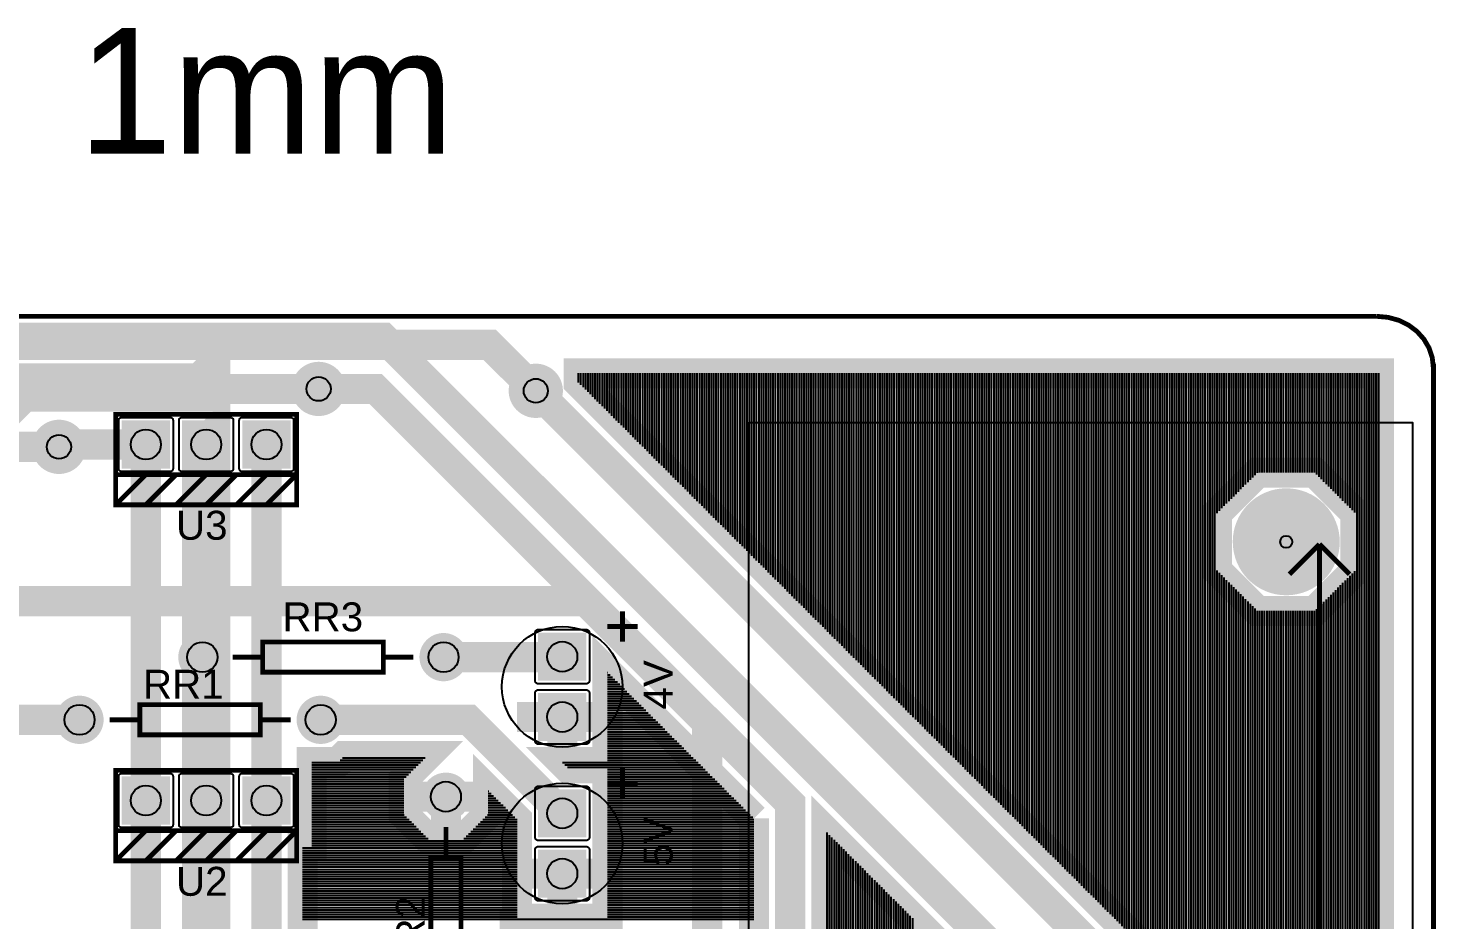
# Model space of a CAD drawing. Header units: centimetres. Extents: x -9.9 to 7.2, y -11.4 to -3.5.
# Drawn here: x 1.27 to 7.2, y -7.24 to -3.49 of the extents above; entities that cross this region are included whole.
import ezdxf

# ---------------------------------------------------------------- set-up
doc = ezdxf.new("R2010")
doc.units = ezdxf.units.CM
doc.layers.get('0').update_dxf_attribs({"linetype": 'CONTINUOUS'})

# ---------------------------------------------------------------- blocks, each defined once
blk = doc.blocks.new('EPAD')
at = {"const_width": 0.5}
blk.add_lwpolyline([(-0.25, 0, 1), (0.25, 0, 1)], format="xyb", close=True, dxfattribs=at)
blk = doc.blocks.new('RPAD')
blk.add_trace([(-0.5, -0.5), (-0.5, 0.5), (0.5, -0.5), (0.5, 0.5)])

msp = doc.modelspace()

# ---------------------------------------------------------------- linework, layer by layer
for points, const_width in [([(-3.8, -6.084), (-3.8, -6.074591), (-3.8, -5.627456), (-2.962329, -4.789785), (2.766118, -4.789785), (5.81, -7.833667), (5.81, -10.73)], 0.127), ([(-0.567709, -6.807), (1.239291, -5), (2.006204, -5), (2.02, -4.986204), (2.02, -5.24)], 0.2032), ([(0.15, -4.7), (6.95, -4.7)], 0.02032), ([(0.15, -4.7), (6.95, -4.7)], 0.02032), ([(7.19, -4.92), (7.185225, -4.875017), (7.171484, -4.833418), (7.149658, -4.796008), (7.120625, -4.763594), (7.085264, -4.73698), (7.044453, -4.716973), (6.999072, -4.704377), (6.95, -4.7)], 0.02032), ([(7.19, -4.92), (7.185225, -4.875017), (7.171484, -4.833418), (7.149658, -4.796008), (7.120625, -4.763594), (7.085264, -4.73698), (7.044453, -4.716973), (6.999072, -4.704377), (6.95, -4.7)], 0.02032), ([(3.408588, -5.013903), (3.214685, -4.82), (-2.986567, -4.82), (-3.836567, -5.67), (-4.06, -5.67)], 0.127), ([(6.96, -10.543602), (6.7125, -10.543602), (6.7125, -10.1825), (6.491439, -9.961439), (6.690718, -9.961439), (6.861439, -9.790718), (6.861439, -9.549282), (6.690718, -9.378561), (6.449282, -9.378561), (6.278561, -9.549282), (6.278561, -9.748561), (6.115928, -9.585928), (6.115928, -7.505719), (3.588927, -4.978718), (3.588927, -4.94), (6.96, -4.94), (6.96, -10.543602)], 0.127), ([(7.19, -11.16), (7.19, -4.9)], 0.02032), ([(7.19, -11.16), (7.19, -4.9)], 0.02032), ([(2.493722, -5.005897), (-2.882611, -5.005897), (-3.51761, -5.640896), (-3.545833, -5.640896)], 0.127), ([(4.48, -10.74), (4.48, -6.752286), (2.733611, -5.005897), (2.493722, -5.005897)], 0.127), ([(6.560101, -10.734101), (6.560101, -10.245625), (5.963529, -9.649053), (5.963529, -7.568844), (3.408588, -5.013903)], 0.127), ([(1.4, -5.25), (0.202891, -5.25), (0.169518, -5.216627)], 0.127), ([(1.639, -5.367), (2.401, -5.367), (2.401, -5.113), (1.639, -5.113), (1.639, -5.367)], 0.02032), ([(1.639, -5.367), (2.401, -5.367), (2.401, -5.113), (1.639, -5.113), (1.639, -5.367)], 0.02032), ([(2.02, -6.74), (2.02, -5.24)], 0.2032), ([(1.766, -5.24), (1.41, -5.24), (1.4, -5.25)], 0.127), ([(1.766, -5.24), (1.766, -6.74), (1.766, -8.49)], 0.127), ([(2.274, -5.24), (2.274, -6.704424)], 0.127), ([(6.449282, -5.941439), (6.690718, -5.941439), (6.861439, -5.770718), (6.861439, -5.529282), (6.690718, -5.358561), (6.449282, -5.358561), (6.278561, -5.529282), (6.278561, -5.770718), (6.449282, -5.941439)], 0.127), ([(2.401, -5.367), (2.401, -5.494), (1.639, -5.494), (1.639, -5.367)], 0.02032), ([(1.766, -5.367), (1.639, -5.494)], 0.02032), ([(2.401, -5.367), (2.401, -5.494), (1.639, -5.494), (1.639, -5.367)], 0.02032), ([(1.766, -5.367), (1.639, -5.494)], 0.02032), ([(1.893, -5.367), (1.766, -5.494)], 0.02032), ([(1.893, -5.367), (1.766, -5.494)], 0.02032), ([(2.02, -5.367), (1.893, -5.494)], 0.02032), ([(2.02, -5.367), (1.893, -5.494)], 0.02032), ([(2.147, -5.367), (2.02, -5.494)], 0.02032), ([(2.147, -5.367), (2.02, -5.494)], 0.02032), ([(2.274, -5.367), (2.147, -5.494)], 0.02032), ([(2.274, -5.367), (2.147, -5.494)], 0.02032), ([(2.401, -5.367), (2.274, -5.494)], 0.02032), ([(2.401, -5.367), (2.274, -5.494)], 0.02032), ([(6.71, -5.66), (6.583, -5.787)], 0.02032), ([(6.71, -5.66), (6.71, -9.66)], 0.02032), ([(6.71, -5.66), (6.837, -5.787)], 0.02032), ([(-2.983533, -7.154153), (-2.983533, -6.705355), (-2.178578, -5.9004), (3.618183, -5.9004), (4.130375, -6.412592), (4.130375, -7.975356)], 0.127), ([(3.774, -5.9435), (3.774, -6.0705)], 0.02032), ([(3.774, -5.9435), (3.774, -6.0705)], 0.02032), ([(2.426399, -8.299501), (2.426399, -6.930499), (2.464499, -6.930499), (2.464499, -6.577799), (2.576046, -6.577799), (2.601446, -6.552399), (2.950155, -6.552399), (2.852201, -6.650353), (2.852201, -6.797647), (2.956353, -6.901799), (3.103647, -6.901799), (3.207799, -6.797647), (3.207799, -6.697323), (3.329501, -6.819025), (3.329501, -7.238499), (3.710499, -7.238499), (3.710499, -6.603501), (3.545025, -6.603501), (3.520023, -6.578499), (3.710499, -6.578499), (3.710499, -6.198309), (4.327601, -6.815411)], 0.127), ([(3.8375, -6.007), (3.7105, -6.007)], 0.02032), ([(3.8375, -6.007), (3.7105, -6.007)], 0.02032), ([(2.004, -6.136), (2.004, -6.724), (2.02, -6.74)], 0.127), ([(2.258, -6.1995), (2.766, -6.1995), (2.766, -6.0725), (2.258, -6.0725), (2.258, -6.1995)], 0.02032), ([(2.258, -6.1995), (2.766, -6.1995), (2.766, -6.0725), (2.258, -6.0725), (2.258, -6.1995)], 0.02032), ([(3.02, -6.136), (3.518, -6.136), (3.52, -6.134)], 0.127), ([(2.131, -6.136), (2.258, -6.136)], 0.02032), ([(2.131, -6.136), (2.258, -6.136)], 0.02032), ([(2.766, -6.136), (2.893, -6.136)], 0.02032), ([(2.766, -6.136), (2.893, -6.136)], 0.02032), ([(1.486399, -6.4), (0.45, -6.4)], 0.127), ([(1.740399, -6.4635), (2.248399, -6.4635), (2.248399, -6.3365), (1.740399, -6.3365), (1.740399, -6.4635)], 0.02032), ([(1.740399, -6.4635), (2.248399, -6.4635), (2.248399, -6.3365), (1.740399, -6.3365), (1.740399, -6.4635)], 0.02032), ([(2.502399, -6.4), (3.126, -6.4), (3.52, -6.794)], 0.127), ([(3.329501, -6.388), (3.52, -6.388)], 0.127), ([(3.52, -6.578499), (3.52, -6.388)], 0.127), ([(3.710499, -6.388), (3.52, -6.388)], 0.127), ([(1.613399, -6.4), (1.740399, -6.4)], 0.02032), ([(1.613399, -6.4), (1.740399, -6.4)], 0.02032), ([(2.248399, -6.4), (2.375399, -6.4)], 0.02032), ([(2.248399, -6.4), (2.375399, -6.4)], 0.02032), ([(1.639, -6.867), (2.401, -6.867), (2.401, -6.613), (1.639, -6.613), (1.639, -6.867)], 0.02032), ([(1.639, -6.867), (2.401, -6.867), (2.401, -6.613), (1.639, -6.613), (1.639, -6.867)], 0.02032), ([(2.02, -7.74), (2.02, -7.36), (2.02, -6.74)], 0.2032), ([(2.274, -6.704424), (2.274, -6.74)], 0.127), ([(3.774, -6.6035), (3.774, -6.7305)], 0.02032), ([(3.774, -6.6035), (3.774, -6.7305)], 0.02032), ([(2.274, -6.74), (2.274, -8.49)], 0.127), ([(2.852201, -6.724), (3.03, -6.724)], 0.127), ([(3.03, -6.901799), (3.03, -6.724)], 0.127), ([(3.207799, -6.724), (3.03, -6.724)], 0.127), ([(3.8375, -6.667), (3.7105, -6.667)], 0.02032), ([(3.8375, -6.667), (3.7105, -6.667)], 0.02032), ([(4.327601, -6.815411), (4.327601, -8.226155)], 0.127), ([(4.632399, -10.551151), (4.632399, -6.87159), (5.657601, -7.896792)], 0.127), ([(2.401, -6.867), (2.401, -6.994), (1.639, -6.994), (1.639, -6.867)], 0.02032), ([(1.766, -6.867), (1.639, -6.994)], 0.02032), ([(2.401, -6.867), (2.401, -6.994), (1.639, -6.994), (1.639, -6.867)], 0.02032), ([(1.766, -6.867), (1.639, -6.994)], 0.02032), ([(1.893, -6.867), (1.766, -6.994)], 0.02032), ([(1.893, -6.867), (1.766, -6.994)], 0.02032), ([(2.02, -6.867), (1.893, -6.994)], 0.02032), ([(2.02, -6.867), (1.893, -6.994)], 0.02032), ([(2.147, -6.867), (2.02, -6.994)], 0.02032), ([(2.147, -6.867), (2.02, -6.994)], 0.02032), ([(2.274, -6.867), (2.147, -6.994)], 0.02032), ([(2.274, -6.867), (2.147, -6.994)], 0.02032), ([(2.401, -6.867), (2.274, -6.994)], 0.02032), ([(2.401, -6.867), (2.274, -6.994)], 0.02032), ([(3.03, -6.978), (3.03, -6.851)], 0.02032), ([(3.03, -6.978), (3.03, -6.851)], 0.02032), ([(2.9665, -7.486), (3.0935, -7.486), (3.0935, -6.978), (2.9665, -6.978), (2.9665, -7.486)], 0.02032), ([(2.9665, -7.486), (3.0935, -7.486), (3.0935, -6.978), (2.9665, -6.978), (2.9665, -7.486)], 0.02032), ([(3.329501, -7.048), (3.52, -7.048)], 0.127), ([(3.52, -7.238499), (3.52, -7.048)], 0.127), ([(3.710499, -7.048), (3.52, -7.048)], 0.127), ([(3.700499, -7.351698), (3.700499, -7.269501), (3.319501, -7.269501), (3.319501, -7.904499)], 0.127)]:
    msp.add_lwpolyline(points, dxfattribs=dict(const_width=const_width))
for points in [[(3.588927, -4.978718), (3.588927, -4.94)], [(3.598927, -4.988718), (3.598927, -4.94)], [(3.608927, -4.998718), (3.608927, -4.94)], [(3.618927, -5.008718), (3.618927, -4.94)], [(3.628927, -5.018718), (3.628927, -4.94)], [(3.638927, -5.028718), (3.638927, -4.94)], [(3.648927, -5.038718), (3.648927, -4.94)], [(3.658927, -5.048718), (3.658927, -4.94)], [(3.668927, -5.058718), (3.668927, -4.94)], [(3.678927, -5.068718), (3.678927, -4.94)], [(3.688927, -5.078718), (3.688927, -4.94)], [(3.698927, -5.088718), (3.698927, -4.94)], [(3.708927, -5.098718), (3.708927, -4.94)], [(3.718927, -5.108718), (3.718927, -4.94)], [(3.728927, -5.118718), (3.728927, -4.94)], [(3.738927, -5.128718), (3.738927, -4.94)], [(3.748927, -5.138718), (3.748927, -4.94)], [(3.758927, -5.148718), (3.758927, -4.94)], [(3.768927, -5.158718), (3.768927, -4.94)], [(3.778927, -5.168718), (3.778927, -4.94)], [(3.788927, -5.178718), (3.788927, -4.94)], [(3.798927, -5.188718), (3.798927, -4.94)], [(3.808927, -5.198718), (3.808927, -4.94)], [(3.818927, -5.208718), (3.818927, -4.94)], [(3.828927, -5.218718), (3.828927, -4.94)], [(3.838927, -5.228718), (3.838927, -4.94)], [(3.848927, -5.238718), (3.848927, -4.94)], [(3.858927, -5.248718), (3.858927, -4.94)], [(3.868927, -5.258718), (3.868927, -4.94)], [(3.878927, -5.268718), (3.878927, -4.94)], [(3.888927, -5.278718), (3.888927, -4.94)], [(3.898927, -5.288718), (3.898927, -4.94)], [(3.908927, -5.298718), (3.908927, -4.94)], [(3.918927, -5.308718), (3.918927, -4.94)], [(3.928927, -5.318718), (3.928927, -4.94)], [(3.938927, -5.328718), (3.938927, -4.94)], [(3.948927, -5.338718), (3.948927, -4.94)], [(3.958927, -5.348718), (3.958927, -4.94)], [(3.968927, -5.358718), (3.968927, -4.94)], [(3.978927, -5.368718), (3.978927, -4.94)], [(3.988927, -5.378718), (3.988927, -4.94)], [(3.998927, -5.388718), (3.998927, -4.94)], [(4.008927, -5.398718), (4.008927, -4.94)], [(4.018927, -5.408718), (4.018927, -4.94)], [(4.028927, -5.418718), (4.028927, -4.94)], [(4.038927, -5.428718), (4.038927, -4.94)], [(4.048927, -5.438718), (4.048927, -4.94)], [(4.058927, -5.448718), (4.058927, -4.94)], [(4.068927, -5.458718), (4.068927, -4.94)], [(4.078927, -5.468718), (4.078927, -4.94)], [(4.088927, -5.478718), (4.088927, -4.94)], [(4.098927, -5.488718), (4.098927, -4.94)], [(4.108927, -5.498718), (4.108927, -4.94)], [(4.118927, -5.508718), (4.118927, -4.94)], [(4.128927, -5.518718), (4.128927, -4.94)], [(4.138927, -5.528718), (4.138927, -4.94)], [(4.148927, -5.538718), (4.148927, -4.94)], [(4.158927, -5.548718), (4.158927, -4.94)], [(4.168927, -5.558718), (4.168927, -4.94)], [(4.178927, -5.568718), (4.178927, -4.94)], [(4.188927, -5.578718), (4.188927, -4.94)], [(4.198927, -5.588718), (4.198927, -4.94)], [(4.208927, -5.598718), (4.208927, -4.94)], [(4.218927, -5.608718), (4.218927, -4.94)], [(4.228927, -5.618718), (4.228927, -4.94)], [(4.238927, -5.628718), (4.238927, -4.94)], [(4.248927, -5.638718), (4.248927, -4.94)], [(4.258927, -5.648718), (4.258927, -4.94)], [(4.268927, -5.658718), (4.268927, -4.94)], [(4.278927, -5.668718), (4.278927, -4.94)], [(4.288927, -5.678718), (4.288927, -4.94)], [(4.298927, -5.688718), (4.298927, -4.94)], [(4.308927, -5.698718), (4.308927, -4.94)], [(4.318927, -5.708718), (4.318927, -4.94)], [(4.328927, -5.718718), (4.328927, -4.94)], [(4.338927, -5.728718), (4.338927, -4.94)], [(4.348927, -5.738718), (4.348927, -4.94)], [(4.358927, -5.748718), (4.358927, -4.94)], [(4.368927, -5.758718), (4.368927, -4.94)], [(4.378927, -5.768718), (4.378927, -4.94)], [(4.388927, -5.778718), (4.388927, -4.94)], [(4.398927, -5.788718), (4.398927, -4.94)], [(4.408927, -5.798718), (4.408927, -4.94)], [(4.418927, -5.808718), (4.418927, -4.94)], [(4.428927, -5.818718), (4.428927, -4.94)], [(4.438927, -5.828718), (4.438927, -4.94)], [(4.448927, -5.838718), (4.448927, -4.94)], [(4.458927, -5.848718), (4.458927, -4.94)], [(4.468927, -5.858718), (4.468927, -4.94)], [(4.478927, -5.868718), (4.478927, -4.94)], [(4.488927, -5.878718), (4.488927, -4.94)], [(4.498927, -5.888718), (4.498927, -4.94)], [(4.508927, -5.898718), (4.508927, -4.94)], [(4.518927, -5.908718), (4.518927, -4.94)], [(4.528927, -5.918718), (4.528927, -4.94)], [(4.538927, -5.928718), (4.538927, -4.94)], [(4.548927, -5.938718), (4.548927, -4.94)], [(4.558927, -5.948718), (4.558927, -4.94)], [(4.568927, -5.958718), (4.568927, -4.94)], [(4.578927, -5.968718), (4.578927, -4.94)], [(4.588927, -5.978718), (4.588927, -4.94)], [(4.598927, -5.988718), (4.598927, -4.94)], [(4.608927, -5.998718), (4.608927, -4.94)], [(4.618927, -6.008718), (4.618927, -4.94)], [(4.628927, -6.018718), (4.628927, -4.94)], [(4.638927, -6.028718), (4.638927, -4.94)], [(4.648927, -6.038718), (4.648927, -4.94)], [(4.658927, -6.048718), (4.658927, -4.94)], [(4.668927, -6.058718), (4.668927, -4.94)], [(4.678927, -6.068718), (4.678927, -4.94)], [(4.688927, -6.078718), (4.688927, -4.94)], [(4.698927, -6.088718), (4.698927, -4.94)], [(4.708927, -6.098718), (4.708927, -4.94)], [(4.718927, -6.108718), (4.718927, -4.94)], [(4.728927, -6.118718), (4.728927, -4.94)], [(4.738927, -6.128718), (4.738927, -4.94)], [(4.748927, -6.138718), (4.748927, -4.94)], [(4.758927, -6.148718), (4.758927, -4.94)], [(4.768927, -6.158718), (4.768927, -4.94)], [(4.778927, -6.168718), (4.778927, -4.94)], [(4.788927, -6.178718), (4.788927, -4.94)], [(4.798927, -6.188718), (4.798927, -4.94)], [(4.808927, -6.198718), (4.808927, -4.94)], [(4.818927, -6.208718), (4.818927, -4.94)], [(4.828927, -6.218718), (4.828927, -4.94)], [(4.838927, -6.228718), (4.838927, -4.94)], [(4.848927, -6.238718), (4.848927, -4.94)], [(4.858927, -6.248718), (4.858927, -4.94)], [(4.868927, -6.258718), (4.868927, -4.94)], [(4.878927, -6.268718), (4.878927, -4.94)], [(4.888927, -6.278718), (4.888927, -4.94)], [(4.898927, -6.288718), (4.898927, -4.94)], [(4.908927, -6.298718), (4.908927, -4.94)], [(4.918927, -6.308718), (4.918927, -4.94)], [(4.928927, -6.318718), (4.928927, -4.94)], [(4.938927, -6.328718), (4.938927, -4.94)], [(4.948927, -6.338718), (4.948927, -4.94)], [(4.958927, -6.348718), (4.958927, -4.94)], [(4.968927, -6.358718), (4.968927, -4.94)], [(4.978927, -6.368718), (4.978927, -4.94)], [(4.988927, -6.378718), (4.988927, -4.94)], [(4.998927, -6.388718), (4.998927, -4.94)], [(5.008927, -6.398718), (5.008927, -4.94)], [(5.018927, -6.408718), (5.018927, -4.94)], [(5.028927, -6.418718), (5.028927, -4.94)], [(5.038927, -6.428718), (5.038927, -4.94)], [(5.048927, -6.438718), (5.048927, -4.94)], [(5.058927, -6.448718), (5.058927, -4.94)], [(5.068927, -6.458718), (5.068927, -4.94)], [(5.078927, -6.468718), (5.078927, -4.94)], [(5.088927, -6.478718), (5.088927, -4.94)], [(5.098927, -6.488718), (5.098927, -4.94)], [(5.108927, -6.498718), (5.108927, -4.94)], [(5.118927, -6.508718), (5.118927, -4.94)], [(5.128927, -6.518718), (5.128927, -4.94)], [(5.138927, -6.528718), (5.138927, -4.94)], [(5.148927, -6.538718), (5.148927, -4.94)], [(5.158927, -6.548718), (5.158927, -4.94)], [(5.168927, -6.558718), (5.168927, -4.94)], [(5.178927, -6.568718), (5.178927, -4.94)], [(5.188927, -6.578718), (5.188927, -4.94)], [(5.198927, -6.588718), (5.198927, -4.94)], [(5.208927, -6.598718), (5.208927, -4.94)], [(5.218927, -6.608718), (5.218927, -4.94)], [(5.228927, -6.618718), (5.228927, -4.94)], [(5.238927, -6.628718), (5.238927, -4.94)], [(5.248927, -6.638718), (5.248927, -4.94)], [(5.258927, -6.648718), (5.258927, -4.94)], [(5.268927, -6.658718), (5.268927, -4.94)], [(5.278927, -6.668718), (5.278927, -4.94)], [(5.288927, -6.678718), (5.288927, -4.94)], [(5.298927, -6.688718), (5.298927, -4.94)], [(5.308927, -6.698718), (5.308927, -4.94)], [(5.318927, -6.708718), (5.318927, -4.94)], [(5.328927, -6.718718), (5.328927, -4.94)], [(5.338927, -6.728718), (5.338927, -4.94)], [(5.348927, -6.738718), (5.348927, -4.94)], [(5.358927, -6.748718), (5.358927, -4.94)], [(5.368927, -6.758718), (5.368927, -4.94)], [(5.378927, -6.768718), (5.378927, -4.94)], [(5.388927, -6.778718), (5.388927, -4.94)], [(5.398927, -6.788718), (5.398927, -4.94)], [(5.408927, -6.798718), (5.408927, -4.94)], [(5.418927, -6.808718), (5.418927, -4.94)], [(5.428927, -6.818718), (5.428927, -4.94)], [(5.438927, -6.828718), (5.438927, -4.94)], [(5.448927, -6.838718), (5.448927, -4.94)], [(5.458927, -6.848718), (5.458927, -4.94)], [(5.468927, -6.858718), (5.468927, -4.94)], [(5.478927, -6.868718), (5.478927, -4.94)], [(5.488927, -6.878718), (5.488927, -4.94)], [(5.498927, -6.888718), (5.498927, -4.94)], [(5.508927, -6.898718), (5.508927, -4.94)], [(5.518927, -6.908718), (5.518927, -4.94)], [(5.528927, -6.918718), (5.528927, -4.94)], [(5.538927, -6.928718), (5.538927, -4.94)], [(5.548927, -6.938718), (5.548927, -4.94)], [(5.558927, -6.948718), (5.558927, -4.94)], [(5.568927, -6.958718), (5.568927, -4.94)], [(5.578927, -6.968718), (5.578927, -4.94)], [(5.588927, -6.978718), (5.588927, -4.94)], [(5.598927, -6.988718), (5.598927, -4.94)], [(5.608927, -6.998718), (5.608927, -4.94)], [(5.618927, -7.008718), (5.618927, -4.94)], [(5.628927, -7.018718), (5.628927, -4.94)], [(5.638927, -7.028718), (5.638927, -4.94)], [(5.648927, -7.038718), (5.648927, -4.94)], [(5.658927, -7.048718), (5.658927, -4.94)], [(5.668927, -7.058718), (5.668927, -4.94)], [(5.678927, -7.068718), (5.678927, -4.94)], [(5.688927, -7.078718), (5.688927, -4.94)], [(5.698927, -7.088718), (5.698927, -4.94)], [(5.708927, -7.098718), (5.708927, -4.94)], [(5.718927, -7.108718), (5.718927, -4.94)], [(5.728927, -7.118718), (5.728927, -4.94)], [(5.738927, -7.128718), (5.738927, -4.94)], [(5.748927, -7.138718), (5.748927, -4.94)], [(5.758927, -7.148718), (5.758927, -4.94)], [(5.768927, -7.158718), (5.768927, -4.94)], [(5.778927, -7.168718), (5.778927, -4.94)], [(5.788927, -7.178718), (5.788927, -4.94)], [(5.798927, -7.188718), (5.798927, -4.94)], [(5.808927, -7.198718), (5.808927, -4.94)], [(5.818927, -7.208718), (5.818927, -4.94)], [(5.828927, -7.218718), (5.828927, -4.94)], [(5.838927, -7.228718), (5.838927, -4.94)], [(5.848927, -7.238718), (5.848927, -4.94)], [(5.858927, -7.248718), (5.858927, -4.94)], [(5.868927, -7.258718), (5.868927, -4.94)], [(5.878927, -7.268718), (5.878927, -4.94)], [(5.888927, -7.278718), (5.888927, -4.94)], [(5.898927, -7.288718), (5.898927, -4.94)], [(5.908927, -7.298718), (5.908927, -4.94)], [(5.918927, -7.308718), (5.918927, -4.94)], [(5.928927, -7.318718), (5.928927, -4.94)], [(5.938927, -7.328718), (5.938927, -4.94)], [(5.948927, -7.338718), (5.948927, -4.94)], [(5.958927, -7.348718), (5.958927, -4.94)], [(5.968927, -7.358718), (5.968927, -4.94)], [(5.978927, -7.368718), (5.978927, -4.94)], [(5.988927, -7.378718), (5.988927, -4.94)], [(5.998927, -7.388718), (5.998927, -4.94)], [(6.008927, -7.398718), (6.008927, -4.94)], [(6.018927, -7.408718), (6.018927, -4.94)], [(6.028927, -7.418718), (6.028927, -4.94)], [(6.038927, -7.428718), (6.038927, -4.94)], [(6.048927, -7.438718), (6.048927, -4.94)], [(6.058927, -7.448718), (6.058927, -4.94)], [(6.068927, -7.458718), (6.068927, -4.94)], [(6.078927, -7.468718), (6.078927, -4.94)], [(6.088927, -7.478718), (6.088927, -4.94)], [(6.098927, -7.488718), (6.098927, -4.94)], [(6.108927, -7.498718), (6.108927, -4.94)], [(6.118927, -9.588927), (6.118927, -4.94)], [(6.128927, -9.598927), (6.128927, -4.94)], [(6.138927, -9.608927), (6.138927, -4.94)], [(6.148927, -9.618927), (6.148927, -4.94)], [(6.158927, -9.628927), (6.158927, -4.94)], [(6.168927, -9.638927), (6.168927, -4.94)], [(6.178927, -9.648927), (6.178927, -4.94)], [(6.188927, -9.658927), (6.188927, -4.94)], [(6.198927, -9.668927), (6.198927, -4.94)], [(6.208927, -9.678927), (6.208927, -4.94)], [(6.218927, -9.688927), (6.218927, -4.94)], [(6.228927, -9.698927), (6.228927, -4.94)], [(6.238927, -9.708927), (6.238927, -4.94)], [(6.248927, -9.718927), (6.248927, -4.94)], [(6.258927, -9.728927), (6.258927, -4.94)], [(6.268927, -9.738927), (6.268927, -4.94)], [(6.278927, -5.528916), (6.278927, -4.94)], [(6.288927, -5.518916), (6.288927, -4.94)], [(6.298927, -5.508916), (6.298927, -4.94)], [(6.308927, -5.498916), (6.308927, -4.94)], [(6.318927, -5.488916), (6.318927, -4.94)], [(6.328927, -5.478916), (6.328927, -4.94)], [(6.338927, -5.468916), (6.338927, -4.94)], [(6.348927, -5.458916), (6.348927, -4.94)], [(6.358927, -5.448916), (6.358927, -4.94)], [(6.368927, -5.438916), (6.368927, -4.94)], [(6.378927, -5.428916), (6.378927, -4.94)], [(6.388927, -5.418916), (6.388927, -4.94)], [(6.398927, -5.408916), (6.398927, -4.94)], [(6.408927, -5.398916), (6.408927, -4.94)], [(6.418927, -5.388916), (6.418927, -4.94)], [(6.428927, -5.378916), (6.428927, -4.94)], [(6.438927, -5.368916), (6.438927, -4.94)], [(6.448927, -5.358916), (6.448927, -4.94)], [(6.458927, -5.358561), (6.458927, -4.94)], [(6.468927, -5.358561), (6.468927, -4.94)], [(6.478927, -5.358561), (6.478927, -4.94)], [(6.488927, -5.358561), (6.488927, -4.94)], [(6.498927, -5.358561), (6.498927, -4.94)], [(6.508927, -5.358561), (6.508927, -4.94)], [(6.518927, -5.358561), (6.518927, -4.94)], [(6.528927, -5.358561), (6.528927, -4.94)], [(6.538927, -5.358561), (6.538927, -4.94)], [(6.548927, -5.358561), (6.548927, -4.94)], [(6.558927, -5.358561), (6.558927, -4.94)], [(6.568927, -5.358561), (6.568927, -4.94)], [(6.578927, -5.358561), (6.578927, -4.94)], [(6.588927, -5.358561), (6.588927, -4.94)], [(6.598927, -5.358561), (6.598927, -4.94)], [(6.608927, -5.358561), (6.608927, -4.94)], [(6.618927, -5.358561), (6.618927, -4.94)], [(6.628927, -5.358561), (6.628927, -4.94)], [(6.638927, -5.358561), (6.638927, -4.94)], [(6.648927, -5.358561), (6.648927, -4.94)], [(6.658927, -5.358561), (6.658927, -4.94)], [(6.668927, -5.358561), (6.668927, -4.94)], [(6.678927, -5.358561), (6.678927, -4.94)], [(6.688927, -5.358561), (6.688927, -4.94)], [(6.698927, -5.36677), (6.698927, -4.94)], [(6.708927, -5.37677), (6.708927, -4.94)], [(6.718927, -5.38677), (6.718927, -4.94)], [(6.728927, -5.39677), (6.728927, -4.94)], [(6.738927, -5.40677), (6.738927, -4.94)], [(6.748927, -5.41677), (6.748927, -4.94)], [(6.758927, -5.42677), (6.758927, -4.94)], [(6.768927, -5.43677), (6.768927, -4.94)], [(6.778927, -5.44677), (6.778927, -4.94)], [(6.788927, -5.45677), (6.788927, -4.94)], [(6.798927, -5.46677), (6.798927, -4.94)], [(6.808927, -5.47677), (6.808927, -4.94)], [(6.818927, -5.48677), (6.818927, -4.94)], [(6.828927, -5.49677), (6.828927, -4.94)], [(6.838927, -5.50677), (6.838927, -4.94)], [(6.848927, -5.51677), (6.848927, -4.94)], [(6.858927, -5.52677), (6.858927, -4.94)], [(6.868927, -10.543602), (6.868927, -4.94)], [(6.878927, -10.543602), (6.878927, -4.94)], [(6.888927, -10.543602), (6.888927, -4.94)], [(6.898927, -10.543602), (6.898927, -4.94)], [(6.908927, -10.543602), (6.908927, -4.94)], [(6.918927, -10.543602), (6.918927, -4.94)], [(6.928927, -10.543602), (6.928927, -4.94)], [(6.938927, -10.543602), (6.938927, -4.94)], [(6.948927, -10.543602), (6.948927, -4.94)], [(6.958927, -10.543602), (6.958927, -4.94)], [(6.96, -10.543602), (6.96, -4.94)], [(4.305027, -8.048529), (7.10294, -8.048529), (7.10294, -5.148572), (4.305027, -5.148572), (4.305027, -8.048529)], [(6.278927, -9.548916), (6.278927, -5.771084)], [(6.288927, -9.538916), (6.288927, -5.781084)], [(6.298927, -9.528916), (6.298927, -5.791084)], [(6.308927, -9.518916), (6.308927, -5.801084)], [(6.318927, -9.508916), (6.318927, -5.811084)], [(6.828927, -9.51677), (6.828927, -5.80323)], [(6.838927, -9.52677), (6.838927, -5.79323)], [(6.848927, -9.53677), (6.848927, -5.78323)], [(6.858927, -9.54677), (6.858927, -5.77323)], [(6.328927, -9.498916), (6.328927, -5.821084)], [(6.338927, -9.488916), (6.338927, -5.831084)], [(6.348927, -9.478916), (6.348927, -5.841084)], [(6.358927, -9.468916), (6.358927, -5.851084)], [(6.368927, -9.458916), (6.368927, -5.861084)], [(6.768927, -9.45677), (6.768927, -5.86323)], [(6.778927, -9.46677), (6.778927, -5.85323)], [(6.788927, -9.47677), (6.788927, -5.84323)], [(6.798927, -9.48677), (6.798927, -5.83323)], [(6.808927, -9.49677), (6.808927, -5.82323)], [(6.818927, -9.50677), (6.818927, -5.81323)], [(6.378927, -9.448916), (6.378927, -5.871084)], [(6.388927, -9.438916), (6.388927, -5.881084)], [(6.398927, -9.428916), (6.398927, -5.891084)], [(6.408927, -9.418916), (6.408927, -5.901084)], [(6.418927, -9.408916), (6.418927, -5.911084)], [(6.428927, -9.398916), (6.428927, -5.921084)], [(6.708927, -9.39677), (6.708927, -5.92323)], [(6.718927, -9.40677), (6.718927, -5.91323)], [(6.728927, -9.41677), (6.728927, -5.90323)], [(6.738927, -9.42677), (6.738927, -5.89323)], [(6.748927, -9.43677), (6.748927, -5.88323)], [(6.758927, -9.44677), (6.758927, -5.87323)], [(6.438927, -9.388916), (6.438927, -5.931084)], [(6.448927, -9.378916), (6.448927, -5.941084)], [(6.458927, -9.378561), (6.458927, -5.941439)], [(6.468927, -9.378561), (6.468927, -5.941439)], [(6.478927, -9.378561), (6.478927, -5.941439)], [(6.488927, -9.378561), (6.488927, -5.941439)], [(6.498927, -9.378561), (6.498927, -5.941439)], [(6.508927, -9.378561), (6.508927, -5.941439)], [(6.518927, -9.378561), (6.518927, -5.941439)], [(6.528927, -9.378561), (6.528927, -5.941439)], [(6.538927, -9.378561), (6.538927, -5.941439)], [(6.548927, -9.378561), (6.548927, -5.941439)], [(6.558927, -9.378561), (6.558927, -5.941439)], [(6.568927, -9.378561), (6.568927, -5.941439)], [(6.578927, -9.378561), (6.578927, -5.941439)], [(6.588927, -9.378561), (6.588927, -5.941439)], [(6.598927, -9.378561), (6.598927, -5.941439)], [(6.608927, -9.378561), (6.608927, -5.941439)], [(6.618927, -9.378561), (6.618927, -5.941439)], [(6.628927, -9.378561), (6.628927, -5.941439)], [(6.638927, -9.378561), (6.638927, -5.941439)], [(6.648927, -9.378561), (6.648927, -5.941439)], [(6.658927, -9.378561), (6.658927, -5.941439)], [(6.668927, -9.378561), (6.668927, -5.941439)], [(6.678927, -9.378561), (6.678927, -5.941439)], [(6.688927, -9.378561), (6.688927, -5.941439)], [(6.698927, -9.38677), (6.698927, -5.93323)], [(3.710499, -6.198309), (3.710499, -6.198309)], [(3.710499, -6.2), (3.71219, -6.2)], [(3.710499, -6.21), (3.72219, -6.21)], [(3.710499, -6.22), (3.73219, -6.22)], [(3.710499, -6.23), (3.74219, -6.23)], [(3.710499, -6.24), (3.75219, -6.24)], [(3.710499, -6.25), (3.76219, -6.25)], [(3.710499, -6.26), (3.77219, -6.26)], [(3.710499, -6.27), (3.78219, -6.27)], [(3.710499, -6.28), (3.79219, -6.28)], [(3.710499, -6.29), (3.80219, -6.29)], [(3.710499, -6.3), (3.81219, -6.3)], [(3.710499, -6.31), (3.82219, -6.31)], [(3.710499, -6.32), (3.83219, -6.32)], [(3.710499, -6.33), (3.84219, -6.33)], [(3.710499, -6.34), (3.85219, -6.34)], [(3.710499, -6.35), (3.86219, -6.35)], [(3.710499, -6.36), (3.87219, -6.36)], [(3.710499, -6.37), (3.88219, -6.37)], [(3.710499, -6.38), (3.89219, -6.38)], [(3.710499, -6.39), (3.90219, -6.39)], [(3.710499, -6.4), (3.91219, -6.4)], [(3.710499, -6.41), (3.92219, -6.41)], [(3.710499, -6.42), (3.93219, -6.42)], [(3.710499, -6.43), (3.94219, -6.43)], [(3.710499, -6.44), (3.95219, -6.44)], [(3.710499, -6.45), (3.96219, -6.45)], [(3.710499, -6.46), (3.97219, -6.46)], [(3.710499, -6.47), (3.98219, -6.47)], [(3.710499, -6.48), (3.99219, -6.48)], [(3.710499, -6.49), (4.00219, -6.49)], [(3.710499, -6.5), (4.01219, -6.5)], [(3.710499, -6.51), (4.02219, -6.51)], [(3.710499, -6.52), (4.03219, -6.52)], [(2.464499, -6.58), (2.922554, -6.58)], [(2.583845, -6.57), (2.932554, -6.57)], [(2.593845, -6.56), (2.942554, -6.56)], [(3.521524, -6.58), (4.09219, -6.58)], [(3.710499, -6.53), (4.04219, -6.53)], [(3.710499, -6.54), (4.05219, -6.54)], [(3.710499, -6.55), (4.06219, -6.55)], [(3.710499, -6.56), (4.07219, -6.56)], [(3.710499, -6.57), (4.08219, -6.57)], [(2.464499, -6.59), (2.912554, -6.59)], [(2.464499, -6.6), (2.902554, -6.6)], [(2.464499, -6.61), (2.892554, -6.61)], [(2.464499, -6.62), (2.882554, -6.62)], [(2.464499, -6.63), (2.872554, -6.63)], [(2.464499, -6.64), (2.862554, -6.64)], [(3.531524, -6.59), (4.10219, -6.59)], [(3.541524, -6.6), (4.11219, -6.6)], [(3.710499, -6.61), (4.12219, -6.61)], [(3.710499, -6.62), (4.13219, -6.62)], [(3.710499, -6.63), (4.14219, -6.63)], [(3.710499, -6.64), (4.15219, -6.64)], [(2.464499, -6.65), (2.852554, -6.65)], [(2.464499, -6.66), (2.852201, -6.66)], [(2.464499, -6.67), (2.852201, -6.67)], [(2.464499, -6.68), (2.852201, -6.68)], [(2.464499, -6.69), (2.852201, -6.69)], [(2.464499, -6.7), (2.852201, -6.7)], [(3.207799, -6.7), (3.210476, -6.7)], [(3.710499, -6.65), (4.16219, -6.65)], [(3.710499, -6.66), (4.17219, -6.66)], [(3.710499, -6.67), (4.18219, -6.67)], [(3.710499, -6.68), (4.19219, -6.68)], [(3.710499, -6.69), (4.20219, -6.69)], [(3.710499, -6.7), (4.21219, -6.7)], [(2.464499, -6.71), (2.852201, -6.71)], [(2.464499, -6.72), (2.852201, -6.72)], [(2.464499, -6.73), (2.852201, -6.73)], [(2.464499, -6.74), (2.852201, -6.74)], [(2.464499, -6.75), (2.852201, -6.75)], [(2.464499, -6.76), (2.852201, -6.76)], [(3.207799, -6.71), (3.220476, -6.71)], [(3.207799, -6.72), (3.230476, -6.72)], [(3.207799, -6.73), (3.240476, -6.73)], [(3.207799, -6.74), (3.250476, -6.74)], [(3.207799, -6.75), (3.260476, -6.75)], [(3.207799, -6.76), (3.270476, -6.76)], [(3.710499, -6.71), (4.22219, -6.71)], [(3.710499, -6.72), (4.23219, -6.72)], [(3.710499, -6.73), (4.24219, -6.73)], [(3.710499, -6.74), (4.25219, -6.74)], [(3.710499, -6.75), (4.26219, -6.75)], [(3.710499, -6.76), (4.27219, -6.76)], [(2.464499, -6.77), (2.852201, -6.77)], [(2.464499, -6.78), (2.852201, -6.78)], [(2.464499, -6.79), (2.852201, -6.79)], [(2.464499, -6.8), (2.854554, -6.8)], [(2.464499, -6.81), (2.864554, -6.81)], [(3.195446, -6.81), (3.320476, -6.81)], [(3.205446, -6.8), (3.310476, -6.8)], [(3.207799, -6.77), (3.280476, -6.77)], [(3.207799, -6.78), (3.290476, -6.78)], [(3.207799, -6.79), (3.300476, -6.79)], [(3.710499, -6.77), (4.28219, -6.77)], [(3.710499, -6.78), (4.29219, -6.78)], [(3.710499, -6.79), (4.30219, -6.79)], [(3.710499, -6.8), (4.31219, -6.8)], [(3.710499, -6.81), (4.32219, -6.81)], [(2.464499, -6.82), (2.874554, -6.82)], [(2.464499, -6.83), (2.884554, -6.83)], [(2.464499, -6.84), (2.894554, -6.84)], [(2.464499, -6.85), (2.904554, -6.85)], [(2.464499, -6.86), (2.914554, -6.86)], [(2.464499, -6.87), (2.924554, -6.87)], [(3.135446, -6.87), (3.329501, -6.87)], [(3.145446, -6.86), (3.329501, -6.86)], [(3.155446, -6.85), (3.329501, -6.85)], [(3.165446, -6.84), (3.329501, -6.84)], [(3.175446, -6.83), (3.329501, -6.83)], [(3.185446, -6.82), (3.329501, -6.82)], [(3.710499, -6.82), (4.327601, -6.82)], [(3.710499, -6.83), (4.327601, -6.83)], [(3.710499, -6.84), (4.327601, -6.84)], [(3.710499, -6.85), (4.327601, -6.85)], [(3.710499, -6.86), (4.327601, -6.86)], [(3.710499, -6.87), (4.327601, -6.87)], [(4.636225, -10.554977), (4.636225, -6.875416)], [(2.464499, -6.88), (2.934554, -6.88)], [(2.464499, -6.89), (2.944554, -6.89)], [(2.464499, -6.9), (2.954554, -6.9)], [(2.464499, -6.91), (3.329501, -6.91)], [(2.464499, -6.92), (3.329501, -6.92)], [(2.464499, -6.93), (3.329501, -6.93)], [(3.105446, -6.9), (3.329501, -6.9)], [(3.115446, -6.89), (3.329501, -6.89)], [(3.125446, -6.88), (3.329501, -6.88)], [(3.710499, -6.88), (4.327601, -6.88)], [(3.710499, -6.89), (4.327601, -6.89)], [(3.710499, -6.9), (4.327601, -6.9)], [(3.710499, -6.91), (4.327601, -6.91)], [(3.710499, -6.92), (4.327601, -6.92)], [(3.710499, -6.93), (4.327601, -6.93)], [(4.646225, -10.564977), (4.646225, -6.885416)], [(4.656225, -10.574977), (4.656225, -6.895416)], [(4.666225, -10.584977), (4.666225, -6.905416)], [(4.676225, -10.594977), (4.676225, -6.915416)], [(4.686225, -10.604977), (4.686225, -6.925416)], [(4.696225, -10.614977), (4.696225, -6.935416)], [(2.426399, -6.94), (3.329501, -6.94)], [(2.426399, -6.95), (3.329501, -6.95)], [(2.426399, -6.96), (3.329501, -6.96)], [(2.426399, -6.97), (3.329501, -6.97)], [(2.426399, -6.98), (3.329501, -6.98)], [(2.426399, -6.99), (3.329501, -6.99)], [(3.710499, -6.94), (4.327601, -6.94)], [(3.710499, -6.95), (4.327601, -6.95)], [(3.710499, -6.96), (4.327601, -6.96)], [(3.710499, -6.97), (4.327601, -6.97)], [(3.710499, -6.98), (4.327601, -6.98)], [(3.710499, -6.99), (4.327601, -6.99)], [(4.706225, -10.624977), (4.706225, -6.945416)], [(4.716225, -10.634977), (4.716225, -6.955416)], [(4.726225, -11.26), (4.726225, -6.965416)], [(4.736225, -11.26), (4.736225, -6.975416)], [(4.746225, -11.26), (4.746225, -6.985416)], [(4.756225, -10.630527), (4.756225, -6.995416)], [(2.426399, -7), (3.329501, -7)], [(2.426399, -7.01), (3.329501, -7.01)], [(2.426399, -7.02), (3.329501, -7.02)], [(2.426399, -7.03), (3.329501, -7.03)], [(2.426399, -7.04), (3.329501, -7.04)], [(2.426399, -7.05), (3.329501, -7.05)], [(3.710499, -7), (4.327601, -7)], [(3.710499, -7.01), (4.327601, -7.01)], [(3.710499, -7.02), (4.327601, -7.02)], [(3.710499, -7.03), (4.327601, -7.03)], [(3.710499, -7.04), (4.327601, -7.04)], [(3.710499, -7.05), (4.327601, -7.05)], [(4.766225, -10.620527), (4.766225, -7.005416)], [(4.776225, -10.610527), (4.776225, -7.015416)], [(4.786225, -10.600527), (4.786225, -7.025416)], [(4.796225, -10.590527), (4.796225, -7.035416)], [(4.806225, -10.580527), (4.806225, -7.045416)], [(4.816225, -10.570527), (4.816225, -7.055416)], [(2.426399, -7.06), (3.329501, -7.06)], [(2.426399, -7.07), (3.329501, -7.07)], [(2.426399, -7.08), (3.329501, -7.08)], [(2.426399, -7.09), (3.329501, -7.09)], [(2.426399, -7.1), (3.329501, -7.1)], [(2.426399, -7.11), (3.329501, -7.11)], [(3.710499, -7.06), (4.327601, -7.06)], [(3.710499, -7.07), (4.327601, -7.07)], [(3.710499, -7.08), (4.327601, -7.08)], [(3.710499, -7.09), (4.327601, -7.09)], [(3.710499, -7.1), (4.327601, -7.1)], [(3.710499, -7.11), (4.327601, -7.11)], [(4.826225, -10.560527), (4.826225, -7.065416)], [(4.836225, -10.550527), (4.836225, -7.075416)], [(4.846225, -10.540527), (4.846225, -7.085416)], [(4.856225, -10.530527), (4.856225, -7.095416)], [(4.866225, -10.520527), (4.866225, -7.105416)], [(4.876225, -10.510527), (4.876225, -7.115416)], [(2.426399, -7.12), (3.329501, -7.12)], [(2.426399, -7.13), (3.329501, -7.13)], [(2.426399, -7.14), (3.329501, -7.14)], [(2.426399, -7.15), (3.329501, -7.15)], [(2.426399, -7.16), (3.329501, -7.16)], [(2.426399, -7.17), (3.329501, -7.17)], [(3.710499, -7.12), (4.327601, -7.12)], [(3.710499, -7.13), (4.327601, -7.13)], [(3.710499, -7.14), (4.327601, -7.14)], [(3.710499, -7.15), (4.327601, -7.15)], [(3.710499, -7.16), (4.327601, -7.16)], [(3.710499, -7.17), (4.327601, -7.17)], [(4.886225, -10.500527), (4.886225, -7.125416)], [(4.896225, -10.498701), (4.896225, -7.135416)], [(4.906225, -10.498701), (4.906225, -7.145416)], [(4.916225, -10.498701), (4.916225, -7.155416)], [(4.926225, -10.498701), (4.926225, -7.165416)], [(2.426399, -7.18), (3.329501, -7.18)], [(2.426399, -7.19), (3.329501, -7.19)], [(2.426399, -7.2), (3.329501, -7.2)], [(2.426399, -7.21), (3.329501, -7.21)], [(2.426399, -7.22), (3.329501, -7.22)], [(2.426399, -7.23), (3.329501, -7.23)], [(3.710499, -7.18), (4.327601, -7.18)], [(3.710499, -7.19), (4.327601, -7.19)], [(3.710499, -7.2), (4.327601, -7.2)], [(3.710499, -7.21), (4.327601, -7.21)], [(3.710499, -7.22), (4.327601, -7.22)], [(3.710499, -7.23), (4.327601, -7.23)], [(4.936225, -10.498701), (4.936225, -7.175416)], [(4.946225, -10.498701), (4.946225, -7.185416)], [(4.956225, -10.498701), (4.956225, -7.195416)], [(4.966225, -10.498701), (4.966225, -7.205416)], [(4.976225, -10.498701), (4.976225, -7.215416)], [(4.986225, -10.498701), (4.986225, -7.225416)], [(2.426399, -7.24), (4.327601, -7.24)], [(4.996225, -10.498701), (4.996225, -7.235416)]]:
    msp.add_lwpolyline(points)
for points in [[(1.8676, -5.3543), (1.6644, -5.3543), (1.661803, -5.354047), (1.659402, -5.35332), (1.657242, -5.352165), (1.655371, -5.350629), (1.653835, -5.348757), (1.65268, -5.346598), (1.651953, -5.344197), (1.6517, -5.3416), (1.6517, -5.1384), (1.651953, -5.135803), (1.65268, -5.133402), (1.653835, -5.131243), (1.655371, -5.129371), (1.657242, -5.127835), (1.659402, -5.12668), (1.661803, -5.125953), (1.6644, -5.1257), (1.8676, -5.1257), (1.870197, -5.125953), (1.872598, -5.12668), (1.874758, -5.127835), (1.876629, -5.129371), (1.878165, -5.131243), (1.87932, -5.133402), (1.880047, -5.135803), (1.8803, -5.1384), (1.8803, -5.3416), (1.880047, -5.344197), (1.87932, -5.346598), (1.878165, -5.348757), (1.876629, -5.350629), (1.874758, -5.352165), (1.872598, -5.35332), (1.870197, -5.354047), (1.8676, -5.3543)], [(2.1216, -5.3543), (1.9184, -5.3543), (1.915803, -5.354047), (1.913402, -5.35332), (1.911242, -5.352165), (1.909371, -5.350629), (1.907835, -5.348757), (1.90668, -5.346598), (1.905953, -5.344197), (1.9057, -5.3416), (1.9057, -5.1384), (1.905953, -5.135803), (1.90668, -5.133402), (1.907835, -5.131243), (1.909371, -5.129371), (1.911242, -5.127835), (1.913402, -5.12668), (1.915803, -5.125953), (1.9184, -5.1257), (2.1216, -5.1257), (2.124197, -5.125953), (2.126598, -5.12668), (2.128758, -5.127835), (2.130629, -5.129371), (2.132165, -5.131243), (2.13332, -5.133402), (2.134047, -5.135803), (2.1343, -5.1384), (2.1343, -5.3416), (2.134047, -5.344197), (2.13332, -5.346598), (2.132165, -5.348757), (2.130629, -5.350629), (2.128758, -5.352165), (2.126598, -5.35332), (2.124197, -5.354047), (2.1216, -5.3543)], [(2.3756, -5.3543), (2.1724, -5.3543), (2.169803, -5.354047), (2.167402, -5.35332), (2.165242, -5.352165), (2.163371, -5.350629), (2.161835, -5.348757), (2.16068, -5.346598), (2.159953, -5.344197), (2.1597, -5.3416), (2.1597, -5.1384), (2.159953, -5.135803), (2.16068, -5.133402), (2.161835, -5.131243), (2.163371, -5.129371), (2.165242, -5.127835), (2.167402, -5.12668), (2.169803, -5.125953), (2.1724, -5.1257), (2.3756, -5.1257), (2.378197, -5.125953), (2.380598, -5.12668), (2.382758, -5.127835), (2.384629, -5.129371), (2.386165, -5.131243), (2.38732, -5.133402), (2.388047, -5.135803), (2.3883, -5.1384), (2.3883, -5.3416), (2.388047, -5.344197), (2.38732, -5.346598), (2.386165, -5.348757), (2.384629, -5.350629), (2.382758, -5.352165), (2.380598, -5.35332), (2.378197, -5.354047), (2.3756, -5.3543)], [(3.6343, -6.0324), (3.6343, -6.2356), (3.634047, -6.238197), (3.63332, -6.240598), (3.632165, -6.242758), (3.630629, -6.244629), (3.628757, -6.246165), (3.626598, -6.24732), (3.624197, -6.248047), (3.6216, -6.2483), (3.4184, -6.2483), (3.415803, -6.248047), (3.413402, -6.24732), (3.411243, -6.246165), (3.409371, -6.244629), (3.407835, -6.242758), (3.40668, -6.240598), (3.405953, -6.238197), (3.4057, -6.2356), (3.4057, -6.0324), (3.405953, -6.029803), (3.40668, -6.027402), (3.407835, -6.025242), (3.409371, -6.023371), (3.411243, -6.021835), (3.413402, -6.02068), (3.415803, -6.019953), (3.4184, -6.0197), (3.6216, -6.0197), (3.624197, -6.019953), (3.626598, -6.02068), (3.628757, -6.021835), (3.630629, -6.023371), (3.632165, -6.025242), (3.63332, -6.027402), (3.634047, -6.029803), (3.6343, -6.0324)], [(3.6343, -6.2864), (3.6343, -6.4896), (3.634047, -6.492197), (3.63332, -6.494598), (3.632165, -6.496758), (3.630629, -6.498629), (3.628757, -6.500165), (3.626598, -6.50132), (3.624197, -6.502047), (3.6216, -6.5023), (3.4184, -6.5023), (3.415803, -6.502047), (3.413402, -6.50132), (3.411243, -6.500165), (3.409371, -6.498629), (3.407835, -6.496758), (3.40668, -6.494598), (3.405953, -6.492197), (3.4057, -6.4896), (3.4057, -6.2864), (3.405953, -6.283803), (3.40668, -6.281402), (3.407835, -6.279242), (3.409371, -6.277371), (3.411243, -6.275835), (3.413402, -6.27468), (3.415803, -6.273953), (3.4184, -6.2737), (3.6216, -6.2737), (3.624197, -6.273953), (3.626598, -6.27468), (3.628757, -6.275835), (3.630629, -6.277371), (3.632165, -6.279242), (3.63332, -6.281402), (3.634047, -6.283803), (3.6343, -6.2864)], [(1.8676, -6.8543), (1.6644, -6.8543), (1.661803, -6.854047), (1.659402, -6.85332), (1.657242, -6.852165), (1.655371, -6.850629), (1.653835, -6.848757), (1.65268, -6.846598), (1.651953, -6.844197), (1.6517, -6.8416), (1.6517, -6.6384), (1.651953, -6.635803), (1.65268, -6.633402), (1.653835, -6.631243), (1.655371, -6.629371), (1.657242, -6.627835), (1.659402, -6.62668), (1.661803, -6.625953), (1.6644, -6.6257), (1.8676, -6.6257), (1.870197, -6.625953), (1.872598, -6.62668), (1.874758, -6.627835), (1.876629, -6.629371), (1.878165, -6.631243), (1.87932, -6.633402), (1.880047, -6.635803), (1.8803, -6.6384), (1.8803, -6.8416), (1.880047, -6.844197), (1.87932, -6.846598), (1.878165, -6.848757), (1.876629, -6.850629), (1.874758, -6.852165), (1.872598, -6.85332), (1.870197, -6.854047), (1.8676, -6.8543)], [(2.1216, -6.8543), (1.9184, -6.8543), (1.915803, -6.854047), (1.913402, -6.85332), (1.911242, -6.852165), (1.909371, -6.850629), (1.907835, -6.848757), (1.90668, -6.846598), (1.905953, -6.844197), (1.9057, -6.8416), (1.9057, -6.6384), (1.905953, -6.635803), (1.90668, -6.633402), (1.907835, -6.631243), (1.909371, -6.629371), (1.911242, -6.627835), (1.913402, -6.62668), (1.915803, -6.625953), (1.9184, -6.6257), (2.1216, -6.6257), (2.124197, -6.625953), (2.126598, -6.62668), (2.128758, -6.627835), (2.130629, -6.629371), (2.132165, -6.631243), (2.13332, -6.633402), (2.134047, -6.635803), (2.1343, -6.6384), (2.1343, -6.8416), (2.134047, -6.844197), (2.13332, -6.846598), (2.132165, -6.848757), (2.130629, -6.850629), (2.128758, -6.852165), (2.126598, -6.85332), (2.124197, -6.854047), (2.1216, -6.8543)], [(2.3756, -6.8543), (2.1724, -6.8543), (2.169803, -6.854047), (2.167402, -6.85332), (2.165242, -6.852165), (2.163371, -6.850629), (2.161835, -6.848757), (2.16068, -6.846598), (2.159953, -6.844197), (2.1597, -6.8416), (2.1597, -6.6384), (2.159953, -6.635803), (2.16068, -6.633402), (2.161835, -6.631243), (2.163371, -6.629371), (2.165242, -6.627835), (2.167402, -6.62668), (2.169803, -6.625953), (2.1724, -6.6257), (2.3756, -6.6257), (2.378197, -6.625953), (2.380598, -6.62668), (2.382758, -6.627835), (2.384629, -6.629371), (2.386165, -6.631243), (2.38732, -6.633402), (2.388047, -6.635803), (2.3883, -6.6384), (2.3883, -6.8416), (2.388047, -6.844197), (2.38732, -6.846598), (2.386165, -6.848757), (2.384629, -6.850629), (2.382758, -6.852165), (2.380598, -6.85332), (2.378197, -6.854047), (2.3756, -6.8543)], [(3.6343, -6.6924), (3.6343, -6.8956), (3.634047, -6.898197), (3.63332, -6.900598), (3.632165, -6.902758), (3.630629, -6.904629), (3.628757, -6.906165), (3.626598, -6.90732), (3.624197, -6.908047), (3.6216, -6.9083), (3.4184, -6.9083), (3.415803, -6.908047), (3.413402, -6.90732), (3.411243, -6.906165), (3.409371, -6.904629), (3.407835, -6.902758), (3.40668, -6.900598), (3.405953, -6.898197), (3.4057, -6.8956), (3.4057, -6.6924), (3.405953, -6.689803), (3.40668, -6.687402), (3.407835, -6.685242), (3.409371, -6.683371), (3.411243, -6.681835), (3.413402, -6.68068), (3.415803, -6.679953), (3.4184, -6.6797), (3.6216, -6.6797), (3.624197, -6.679953), (3.626598, -6.68068), (3.628757, -6.681835), (3.630629, -6.683371), (3.632165, -6.685242), (3.63332, -6.687402), (3.634047, -6.689803), (3.6343, -6.6924)], [(3.6343, -6.9464), (3.6343, -7.1496), (3.634047, -7.152197), (3.63332, -7.154598), (3.632165, -7.156758), (3.630629, -7.158629), (3.628757, -7.160165), (3.626598, -7.16132), (3.624197, -7.162047), (3.6216, -7.1623), (3.4184, -7.1623), (3.415803, -7.162047), (3.413402, -7.16132), (3.411243, -7.160165), (3.409371, -7.158629), (3.407835, -7.156758), (3.40668, -7.154598), (3.405953, -7.152197), (3.4057, -7.1496), (3.4057, -6.9464), (3.405953, -6.943803), (3.40668, -6.941402), (3.407835, -6.939242), (3.409371, -6.937371), (3.411243, -6.935835), (3.413402, -6.93468), (3.415803, -6.933953), (3.4184, -6.9337), (3.6216, -6.9337), (3.624197, -6.933953), (3.626598, -6.93468), (3.628757, -6.935835), (3.630629, -6.937371), (3.632165, -6.939242), (3.63332, -6.941402), (3.634047, -6.943803), (3.6343, -6.9464)]]:
    msp.add_lwpolyline(points, close=True)
for centre, radius in [((2.493722, -5.005897), 0.0508), ((3.408588, -5.013903), 0.0508), ((1.4, -5.25), 0.0508), ((1.766, -5.24), 0.0635), ((2.02, -5.24), 0.0635), ((2.274, -5.24), 0.0635), ((6.57, -5.65), 0.0254), ((3.52, -6.261), 0.254), ((3.52, -6.261), 0.254), ((2.004, -6.136), 0.0635), ((3.02, -6.136), 0.0635), ((3.52, -6.134), 0.0635), ((3.52, -6.261), 0), ((3.52, -6.261), 0), ((1.486399, -6.4), 0.0635), ((2.502399, -6.4), 0.0635), ((3.52, -6.388), 0.0635), ((1.766, -6.74), 0.0635), ((2.02, -6.74), 0.0635), ((2.274, -6.74), 0.0635), ((3.03, -6.724), 0.0635), ((3.52, -6.921), 0.254), ((3.52, -6.921), 0.254), ((3.52, -6.794), 0.0635), ((3.52, -6.921), 0), ((3.52, -6.921), 0), ((3.52, -7.048), 0.0635)]:
    msp.add_circle(centre, radius)

# ---------------------------------------------------------------- block references
for p, xscale, yscale in [((2.493722, -5.005897), 0.2286, 0.2286), ((2.493722, -5.005897), 0.1778, 0.1778), ((3.408588, -5.013903), 0.2286, 0.2286), ((3.408588, -5.013903), 0.1778, 0.1778), ((1.4, -5.25), 0.2286, 0.2286), ((1.4, -5.25), 0.1778, 0.1778), ((6.57, -5.65), 0.4508, 0.4508), ((6.57, -5.65), 0.4, 0.4), ((2.004, -6.136), 0.2032, 0.2032), ((2.004, -6.136), 0.1778, 0.1778), ((3.02, -6.136), 0.2032, 0.2032), ((3.02, -6.136), 0.1778, 0.1778), ((1.486399, -6.4), 0.2032, 0.2032), ((1.486399, -6.4), 0.1778, 0.1778), ((2.502399, -6.4), 0.2032, 0.2032), ((2.502399, -6.4), 0.1778, 0.1778), ((3.03, -6.724), 0.2032, 0.2032), ((3.03, -6.724), 0.1778, 0.1778)]:
    msp.add_blockref('EPAD', p, dxfattribs=dict(xscale=xscale, yscale=yscale))
at = {"xscale": 0.2032, "yscale": 0.2032}
for p, rotation in [((1.766, -5.24), 180), ((2.02, -5.24), 180), ((2.274, -5.24), 180), ((3.52, -6.134), -90), ((3.52, -6.388), -90), ((1.766, -6.74), 180), ((2.02, -6.74), 180), ((2.274, -6.74), 180), ((3.52, -6.794), 270), ((3.52, -7.048), 270)]:
    msp.add_blockref('RPAD', p, dxfattribs=dict(at, rotation=rotation))

# ---------------------------------------------------------------- texts
for s, height, width, p in [('1mm', 0.52832, 1.009615, (1.48, -4.01436)), ('1mm', 0.52832, 1.009615, (1.48, -4.01436)), ('U3', 0.12192, 1.041667, (1.893, -5.64132)), ('U3', 0.12192, 1.041667, (1.893, -5.64132)), ('RR3', 0.12192, 1.041667, (2.3415, -6.0271)), ('RR3', 0.12192, 1.041667, (2.3415, -6.0271)), ('RR1', 0.12192, 1.041667, (1.753899, -6.3111)), ('RR1', 0.12192, 1.041667, (1.753899, -6.3111)), ('U2', 0.12192, 1.041667, (1.893, -7.14132)), ('U2', 0.12192, 1.041667, (1.893, -7.14132))]:
    msp.add_text(s, height=height, dxfattribs=dict(width=width)).set_placement(p)
at = {"width": 1.041667}
for s, p in [('4V', (3.98482, -6.35625)), ('4V', (3.98482, -6.35625)), ('5V', (3.98482, -7.01625)), ('5V', (3.98482, -7.01625)), ('R2', (2.9411, -7.359)), ('R2', (2.9411, -7.359))]:
    msp.add_text(s, height=0.12192, rotation=90, dxfattribs=at).set_placement(p)

doc.saveas('drawing.dxf')
